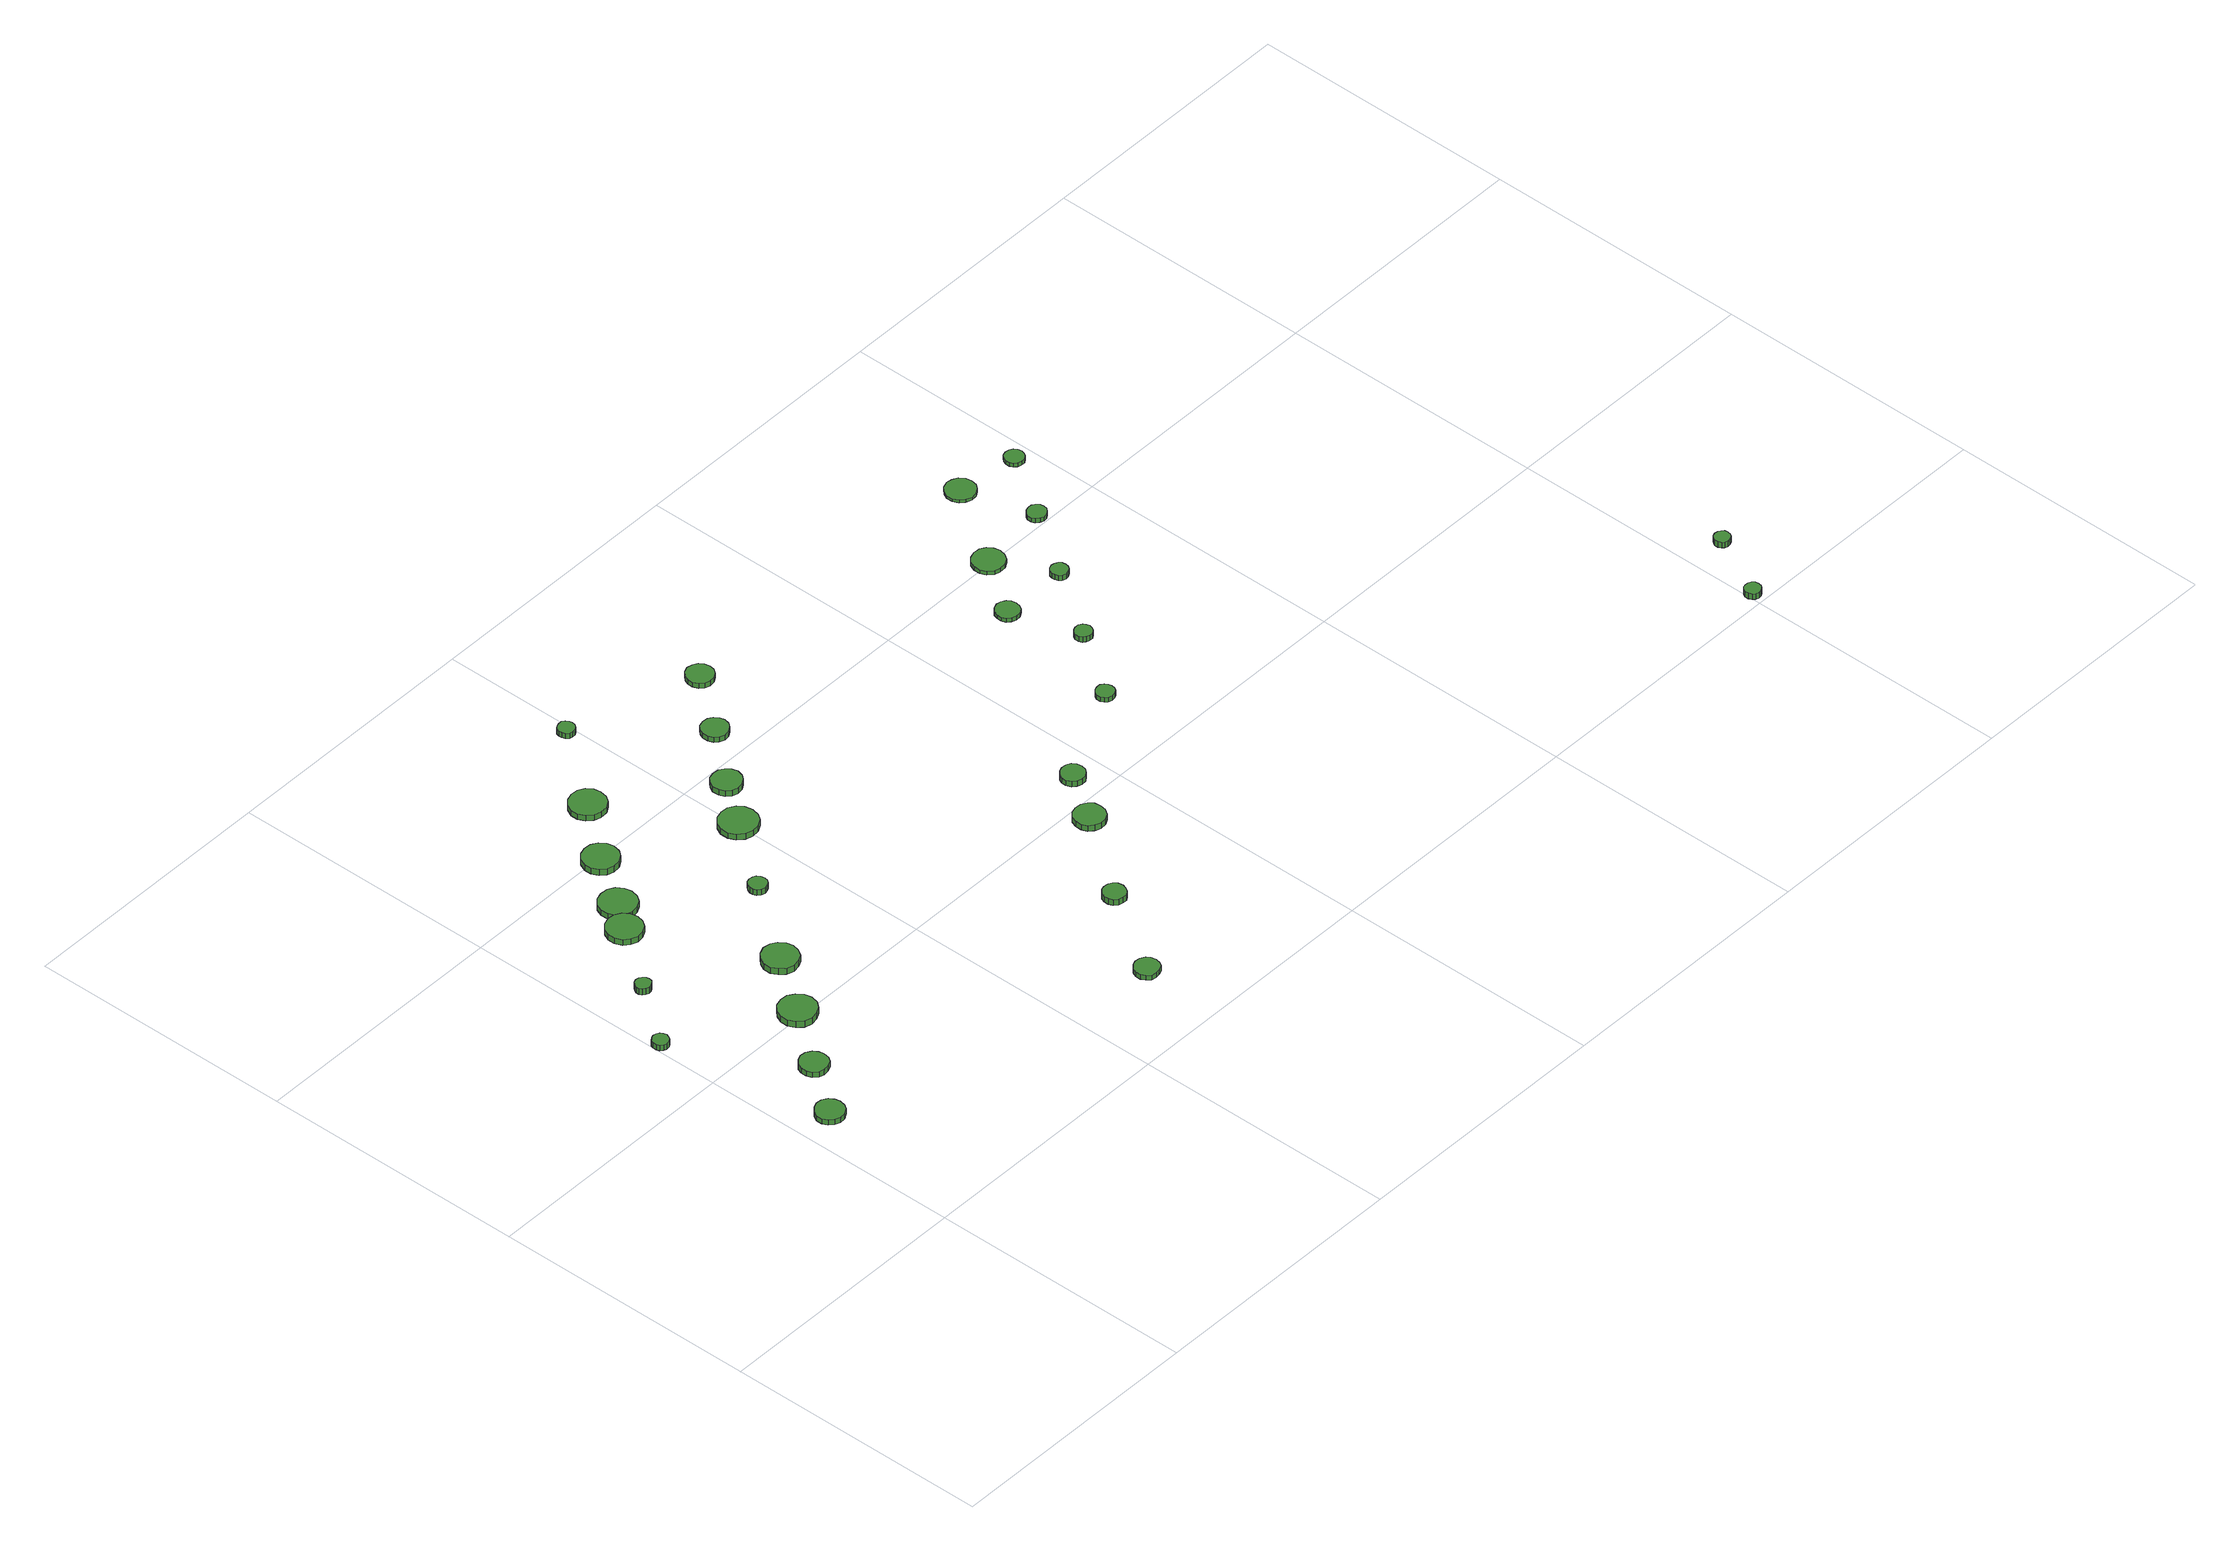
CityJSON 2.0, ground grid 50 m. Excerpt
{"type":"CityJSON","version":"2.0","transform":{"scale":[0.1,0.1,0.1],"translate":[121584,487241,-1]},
"CityObjects":{
"tree1":{"type":"SolitaryVegetationObject","attributes":{"function":"something"},"geometry":[{"type":"MultiSurface","lod":"1","boundaries":[[[0,1,2,3,4,5,6,7,8,9,10,11,12,13,14]],[[15,16,17,18,19,20,21,22,23,24,25,26,27,28,29]],[[0,29,28,1]],[[1,28,27,2]],[[2,27,26,3]],[[3,26,25,4]],[[4,25,24,5]],[[5,24,23,6]],[[6,23,22,7]],[[7,22,21,8]],[[8,21,20,9]],[[9,20,19,10]],[[10,19,18,11]],[[11,18,17,12]],[[12,17,16,13]],[[13,16,15,14]],[[14,15,29,0]]]}]},
"tree2":{"type":"SolitaryVegetationObject","attributes":{"function":"something"},"geometry":[{"type":"MultiSurface","lod":"1","boundaries":[[[30,31,32,33,34,35,36,37,38,39,40,41,42,43,44]],[[45,46,47,48,49,50,51,52,53,54,55,56,57,58,59]],[[30,59,58,31]],[[31,58,57,32]],[[32,57,56,33]],[[33,56,55,34]],[[34,55,54,35]],[[35,54,53,36]],[[36,53,52,37]],[[37,52,51,38]],[[38,51,50,39]],[[39,50,49,40]],[[40,49,48,41]],[[41,48,47,42]],[[42,47,46,43]],[[43,46,45,44]],[[44,45,59,30]]]}]},
"tree3":{"type":"SolitaryVegetationObject","attributes":{"function":"something"},"geometry":[{"type":"MultiSurface","lod":"1","boundaries":[[[60,61,62,63,64,65,66,67,68,69,70,71,72,73,74]],[[75,76,77,78,79,80,81,82,83,84,85,86,87,88,89]],[[60,89,88,61]],[[61,88,87,62]],[[62,87,86,63]],[[63,86,85,64]],[[64,85,84,65]],[[65,84,83,66]],[[66,83,82,67]],[[67,82,81,68]],[[68,81,80,69]],[[69,80,79,70]],[[70,79,78,71]],[[71,78,77,72]],[[72,77,76,73]],[[73,76,75,74]],[[74,75,89,60]]]}]},
"tree4":{"type":"SolitaryVegetationObject","attributes":{"function":"something"},"geometry":[{"type":"MultiSurface","lod":"1","boundaries":[[[90,91,92,93,94,95,96,97,98,99,100,101,102,103,104]],[[105,106,107,108,109,110,111,112,113,114,115,116,117,118,119]],[[90,119,118,91]],[[91,118,117,92]],[[92,117,116,93]],[[93,116,115,94]],[[94,115,114,95]],[[95,114,113,96]],[[96,113,112,97]],[[97,112,111,98]],[[98,111,110,99]],[[99,110,109,100]],[[100,109,108,101]],[[101,108,107,102]],[[102,107,106,103]],[[103,106,105,104]],[[104,105,119,90]]]}]},
"tree5":{"type":"SolitaryVegetationObject","attributes":{"function":"something"},"geometry":[{"type":"MultiSurface","lod":"1","boundaries":[[[120,121,122,123,124,125,126,127,128,129,130,131,132,133,134]],[[135,136,137,138,139,140,141,142,143,144,145,146,147,148,149]],[[120,149,148,121]],[[121,148,147,122]],[[122,147,146,123]],[[123,146,145,124]],[[124,145,144,125]],[[125,144,143,126]],[[126,143,142,127]],[[127,142,141,128]],[[128,141,140,129]],[[129,140,139,130]],[[130,139,138,131]],[[131,138,137,132]],[[132,137,136,133]],[[133,136,135,134]],[[134,135,149,120]]]}]},
"tree6":{"type":"SolitaryVegetationObject","attributes":{"function":"something"},"geometry":[{"type":"MultiSurface","lod":"1","boundaries":[[[150,151,152,153,154,155,156,157,158,159,160,161,162,163,164]],[[165,166,167,168,169,170,171,172,173,174,175,176,177,178,179]],[[150,179,178,151]],[[151,178,177,152]],[[152,177,176,153]],[[153,176,175,154]],[[154,175,174,155]],[[155,174,173,156]],[[156,173,172,157]],[[157,172,171,158]],[[158,171,170,159]],[[159,170,169,160]],[[160,169,168,161]],[[161,168,167,162]],[[162,167,166,163]],[[163,166,165,164]],[[164,165,179,150]]]}]},
"tree7":{"type":"SolitaryVegetationObject","attributes":{"function":"something"},"geometry":[{"type":"MultiSurface","lod":"1","boundaries":[[[180,181,182,183,184,185,186,187,188,189,190,191,192,193,194]],[[195,196,197,198,199,200,201,202,203,204,205,206,207,208,209]],[[180,209,208,181]],[[181,208,207,182]],[[182,207,206,183]],[[183,206,205,184]],[[184,205,204,185]],[[185,204,203,186]],[[186,203,202,187]],[[187,202,201,188]],[[188,201,200,189]],[[189,200,199,190]],[[190,199,198,191]],[[191,198,197,192]],[[192,197,196,193]],[[193,196,195,194]],[[194,195,209,180]]]}]},
"tree8":{"type":"SolitaryVegetationObject","attributes":{"function":"something"},"geometry":[{"type":"MultiSurface","lod":"1","boundaries":[[[210,211,212,213,214,215,216,217,218,219,220,221,222,223,224]],[[225,226,227,228,229,230,231,232,233,234,235,236,237,238,239]],[[210,239,238,211]],[[211,238,237,212]],[[212,237,236,213]],[[213,236,235,214]],[[214,235,234,215]],[[215,234,233,216]],[[216,233,232,217]],[[217,232,231,218]],[[218,231,230,219]],[[219,230,229,220]],[[220,229,228,221]],[[221,228,227,222]],[[222,227,226,223]],[[223,226,225,224]],[[224,225,239,210]]]}]},
"tree9":{"type":"SolitaryVegetationObject","attributes":{"function":"something"},"geometry":[{"type":"MultiSurface","lod":"1","boundaries":[[[240,241,242,243,244,245,246,247,248,249,250,251,252,253,254]],[[255,256,257,258,259,260,261,262,263,264,265,266,267,268,269]],[[240,269,268,241]],[[241,268,267,242]],[[242,267,266,243]],[[243,266,265,244]],[[244,265,264,245]],[[245,264,263,246]],[[246,263,262,247]],[[247,262,261,248]],[[248,261,260,249]],[[249,260,259,250]],[[250,259,258,251]],[[251,258,257,252]],[[252,257,256,253]],[[253,256,255,254]],[[254,255,269,240]]]}]},
"tree10":{"type":"SolitaryVegetationObject","attributes":{"function":"something"},"geometry":[{"type":"MultiSurface","lod":"1","boundaries":[[[270,271,272,273,274,275,276,277,278,279,280,281,282,283,284]],[[285,286,287,288,289,290,291,292,293,294,295,296,297,298,299]],[[270,299,298,271]],[[271,298,297,272]],[[272,297,296,273]],[[273,296,295,274]],[[274,295,294,275]],[[275,294,293,276]],[[276,293,292,277]],[[277,292,291,278]],[[278,291,290,279]],[[279,290,289,280]],[[280,289,288,281]],[[281,288,287,282]],[[282,287,286,283]],[[283,286,285,284]],[[284,285,299,270]]]}]},
"tree11":{"type":"SolitaryVegetationObject","attributes":{"function":"something"},"geometry":[{"type":"MultiSurface","lod":"1","boundaries":[[[300,301,302,303,304,305,306,307,308,309,310,311,312,313,314]],[[315,316,317,318,319,320,321,322,323,324,325,326,327,328,329]],[[300,329,328,301]],[[301,328,327,302]],[[302,327,326,303]],[[303,326,325,304]],[[304,325,324,305]],[[305,324,323,306]],[[306,323,322,307]],[[307,322,321,308]],[[308,321,320,309]],[[309,320,319,310]],[[310,319,318,311]],[[311,318,317,312]],[[312,317,316,313]],[[313,316,315,314]],[[314,315,329,300]]]}]},
"tree12":{"type":"SolitaryVegetationObject","attributes":{"function":"something"},"geometry":[{"type":"MultiSurface","lod":"1","boundaries":[[[330,331,332,333,334,335,336,337,338,339,340,341,342,343,344]],[[345,346,347,348,349,350,351,352,353,354,355,356,357,358,359]],[[330,359,358,331]],[[331,358,357,332]],[[332,357,356,333]],[[333,356,355,334]],[[334,355,354,335]],[[335,354,353,336]],[[336,353,352,337]],[[337,352,351,338]],[[338,351,350,339]],[[339,350,349,340]],[[340,349,348,341]],[[341,348,347,342]],[[342,347,346,343]],[[343,346,345,344]],[[344,345,359,330]]]}]},
"tree13":{"type":"SolitaryVegetationObject","attributes":{"function":"something"},"geometry":[{"type":"MultiSurface","lod":"1","boundaries":[[[360,361,362,363,364,365,366,367,368,369,370,371,372,373,374]],[[375,376,377,378,379,380,381,382,383,384,385,386,387,388,389]],[[360,389,388,361]],[[361,388,387,362]],[[362,387,386,363]],[[363,386,385,364]],[[364,385,384,365]],[[365,384,383,366]],[[366,383,382,367]],[[367,382,381,368]],[[368,381,380,369]],[[369,380,379,370]],[[370,379,378,371]],[[371,378,377,372]],[[372,377,376,373]],[[373,376,375,374]],[[374,375,389,360]]]}]},
"tree14":{"type":"SolitaryVegetationObject","attributes":{"function":"something"},"geometry":[{"type":"MultiSurface","lod":"1","boundaries":[[[390,391,392,393,394,395,396,397,398,399,400,401,402,403,404]],[[405,406,407,408,409,410,411,412,413,414,415,416,417,418,419]],[[390,419,418,391]],[[391,418,417,392]],[[392,417,416,393]],[[393,416,415,394]],[[394,415,414,395]],[[395,414,413,396]],[[396,413,412,397]],[[397,412,411,398]],[[398,411,410,399]],[[399,410,409,400]],[[400,409,408,401]],[[401,408,407,402]],[[402,407,406,403]],[[403,406,405,404]],[[404,405,419,390]]]}]},
"tree15":{"type":"SolitaryVegetationObject","attributes":{"function":"something"},"geometry":[{"type":"MultiSurface","lod":"1","boundaries":[[[420,421,422,423,424,425,426,427,428,429,430,431,432,433,434]],[[435,436,437,438,439,440,441,442,443,444,445,446,447,448,449]],[[420,449,448,421]],[[421,448,447,422]],[[422,447,446,423]],[[423,446,445,424]],[[424,445,444,425]],[[425,444,443,426]],[[426,443,442,427]],[[427,442,441,428]],[[428,441,440,429]],[[429,440,439,430]],[[430,439,438,431]],[[431,438,437,432]],[[432,437,436,433]],[[433,436,435,434]],[[434,435,449,420]]]}]},
"tree16":{"type":"SolitaryVegetationObject","attributes":{"function":"something"},"geometry":[{"type":"MultiSurface","lod":"1","boundaries":[[[450,451,452,453,454,455,456,457,458,459,460,461,462,463,464]],[[465,466,467,468,469,470,471,472,473,474,475,476,477,478,479]],[[450,479,478,451]],[[451,478,477,452]],[[452,477,476,453]],[[453,476,475,454]],[[454,475,474,455]],[[455,474,473,456]],[[456,473,472,457]],[[457,472,471,458]],[[458,471,470,459]],[[459,470,469,460]],[[460,469,468,461]],[[461,468,467,462]],[[462,467,466,463]],[[463,466,465,464]],[[464,465,479,450]]]}]},
"tree17":{"type":"SolitaryVegetationObject","attributes":{"function":"something"},"geometry":[{"type":"MultiSurface","lod":"1","boundaries":[[[480,481,482,483,484,485,486,487,488,489,490,491,492,493,494]],[[495,496,497,498,499,500,501,502,503,504,505,506,507,508,509]],[[480,509,508,481]],[[481,508,507,482]],[[482,507,506,483]],[[483,506,505,484]],[[484,505,504,485]],[[485,504,503,486]],[[486,503,502,487]],[[487,502,501,488]],[[488,501,500,489]],[[489,500,499,490]],[[490,499,498,491]],[[491,498,497,492]],[[492,497,496,493]],[[493,496,495,494]],[[494,495,509,480]]]}]},
"tree18":{"type":"SolitaryVegetationObject","attributes":{"function":"something"},"geometry":[{"type":"MultiSurface","lod":"1","boundaries":[[[510,511,512,513,514,515,516,517,518,519,520,521,522,523,524]],[[525,526,527,528,529,530,531,532,533,534,535,536,537,538,539]],[[510,539,538,511]],[[511,538,537,512]],[[512,537,536,513]],[[513,536,535,514]],[[514,535,534,515]],[[515,534,533,516]],[[516,533,532,517]],[[517,532,531,518]],[[518,531,530,519]],[[519,530,529,520]],[[520,529,528,521]],[[521,528,527,522]],[[522,527,526,523]],[[523,526,525,524]],[[524,525,539,510]]]}]},
"tree19":{"type":"SolitaryVegetationObject","attributes":{"function":"something"},"geometry":[{"type":"MultiSurface","lod":"1","boundaries":[[[540,541,542,543,544,545,546,547,548,549,550,551,552,553,554]],[[555,556,557,558,559,560,561,562,563,564,565,566,567,568,569]],[[540,569,568,541]],[[541,568,567,542]],[[542,567,566,543]],[[543,566,565,544]],[[544,565,564,545]],[[545,564,563,546]],[[546,563,562,547]],[[547,562,561,548]],[[548,561,560,549]],[[549,560,559,550]],[[550,559,558,551]],[[551,558,557,552]],[[552,557,556,553]],[[553,556,555,554]],[[554,555,569,540]]]}]},
"tree20":{"type":"SolitaryVegetationObject","attributes":{"function":"something"},"geometry":[{"type":"MultiSurface","lod":"1","boundaries":[[[570,571,572,573,574,575,576,577,578,579,580,581,582,583,584]],[[585,586,587,588,589,590,591,592,593,594,595,596,597,598,599]],[[570,599,598,571]],[[571,598,597,572]],[[572,597,596,573]],[[573,596,595,574]],[[574,595,594,575]],[[575,594,593,576]],[[576,593,592,577]],[[577,592,591,578]],[[578,591,590,579]],[[579,590,589,580]],[[580,589,588,581]],[[581,588,587,582]],[[582,587,586,583]],[[583,586,585,584]],[[584,585,599,570]]]}]},
"tree21":{"type":"SolitaryVegetationObject","attributes":{"function":"something"},"geometry":[{"type":"MultiSurface","lod":"1","boundaries":[[[600,601,602,603,604,605,606,607,608,609,610,611,612,613,614]],[[615,616,617,618,619,620,621,622,623,624,625,626,627,628,629]],[[600,629,628,601]],[[601,628,627,602]],[[602,627,626,603]],[[603,626,625,604]],[[604,625,624,605]],[[605,624,623,606]],[[606,623,622,607]],[[607,622,621,608]],[[608,621,620,609]],[[609,620,619,610]],[[610,619,618,611]],[[611,618,617,612]],[[612,617,616,613]],[[613,616,615,614]],[[614,615,629,600]]]}]},
"tree22":{"type":"SolitaryVegetationObject","attributes":{"function":"something"},"geometry":[{"type":"MultiSurface","lod":"1","boundaries":[[[630,631,632,633,634,635,636,637,638,639,640,641,642,643,644]],[[645,646,647,648,649,650,651,652,653,654,655,656,657,658,659]],[[630,659,658,631]],[[631,658,657,632]],[[632,657,656,633]],[[633,656,655,634]],[[634,655,654,635]],[[635,654,653,636]],[[636,653,652,637]],[[637,652,651,638]],[[638,651,650,639]],[[639,650,649,640]],[[640,649,648,641]],[[641,648,647,642]],[[642,647,646,643]],[[643,646,645,644]],[[644,645,659,630]]]}]},
"tree23":{"type":"SolitaryVegetationObject","attributes":{"function":"something"},"geometry":[{"type":"MultiSurface","lod":"1","boundaries":[[[660,661,662,663,664,665,666,667,668,669,670,671,672,673,674]],[[675,676,677,678,679,680,681,682,683,684,685,686,687,688,689]],[[660,689,688,661]],[[661,688,687,662]],[[662,687,686,663]],[[663,686,685,664]],[[664,685,684,665]],[[665,684,683,666]],[[666,683,682,667]],[[667,682,681,668]],[[668,681,680,669]],[[669,680,679,670]],[[670,679,678,671]],[[671,678,677,672]],[[672,677,676,673]],[[673,676,675,674]],[[674,675,689,660]]]}]},
"tree24":{"type":"SolitaryVegetationObject","attributes":{"function":"something"},"geometry":[{"type":"MultiSurface","lod":"1","boundaries":[[[690,691,692,693,694,695,696,697,698,699,700,701,702,703,704]],[[705,706,707,708,709,710,711,712,713,714,715,716,717,718,719]],[[690,719,718,691]],[[691,718,717,692]],[[692,717,716,693]],[[693,716,715,694]],[[694,715,714,695]],[[695,714,713,696]],[[696,713,712,697]],[[697,712,711,698]],[[698,711,710,699]],[[699,710,709,700]],[[700,709,708,701]],[[701,708,707,702]],[[702,707,706,703]],[[703,706,705,704]],[[704,705,719,690]]]}]},
"tree25":{"type":"SolitaryVegetationObject","attributes":{"function":"something"},"geometry":[{"type":"MultiSurface","lod":"1","boundaries":[[[720,721,722,723,724,725,726,727,728,729,730,731,732,733,734]],[[735,736,737,738,739,740,741,742,743,744,745,746,747,748,749]],[[720,749,748,721]],[[721,748,747,722]],[[722,747,746,723]],[[723,746,745,724]],[[724,745,744,725]],[[725,744,743,726]],[[726,743,742,727]],[[727,742,741,728]],[[728,741,740,729]],[[729,740,739,730]],[[730,739,738,731]],[[731,738,737,732]],[[732,737,736,733]],[[733,736,735,734]],[[734,735,749,720]]]}]},
"tree26":{"type":"SolitaryVegetationObject","attributes":{"function":"something"},"geometry":[{"type":"MultiSurface","lod":"1","boundaries":[[[750,751,752,753,754,755,756,757,758,759,760,761,762,763,764]],[[765,766,767,768,769,770,771,772,773,774,775,776,777,778,779]],[[750,779,778,751]],[[751,778,777,752]],[[752,777,776,753]],[[753,776,775,754]],[[754,775,774,755]],[[755,774,773,756]],[[756,773,772,757]],[[757,772,771,758]],[[758,771,770,759]],[[759,770,769,760]],[[760,769,768,761]],[[761,768,767,762]],[[762,767,766,763]],[[763,766,765,764]],[[764,765,779,750]]]}]},
"tree27":{"type":"SolitaryVegetationObject","attributes":{"function":"something"},"geometry":[{"type":"MultiSurface","lod":"1","boundaries":[[[780,781,782,783,784,785,786,787,788,789,790,791,792,793,794]],[[795,796,797,798,799,800,801,802,803,804,805,806,807,808,809]],[[780,809,808,781]],[[781,808,807,782]],[[782,807,806,783]],[[783,806,805,784]],[[784,805,804,785]],[[785,804,803,786]],[[786,803,802,787]],[[787,802,801,788]],[[788,801,800,789]],[[789,800,799,790]],[[790,799,798,791]],[[791,798,797,792]],[[792,797,796,793]],[[793,796,795,794]],[[794,795,809,780]]]}]},
"tree28":{"type":"SolitaryVegetationObject","attributes":{"function":"something"},"geometry":[{"type":"MultiSurface","lod":"1","boundaries":[[[810,811,812,813,814,815,816,817,818,819,820,821,822,823,824]],[[825,826,827,828,829,830,831,832,833,834,835,836,837,838,839]],[[810,839,838,811]],[[811,838,837,812]],[[812,837,836,813]],[[813,836,835,814]],[[814,835,834,815]],[[815,834,833,816]],[[816,833,832,817]],[[817,832,831,818]],[[818,831,830,819]],[[819,830,829,820]],[[820,829,828,821]],[[821,828,827,822]],[[822,827,826,823]],[[823,826,825,824]],[[824,825,839,810]]]}]},
"tree29":{"type":"SolitaryVegetationObject","attributes":{"function":"something"},"geometry":[{"type":"MultiSurface","lod":"1","boundaries":[[[840,841,842,843,844,845,846,847,848,849,850,851,852,853,854]],[[855,856,857,858,859,860,861,862,863,864,865,866,867,868,869]],[[840,869,868,841]],[[841,868,867,842]],[[842,867,866,843]],[[843,866,865,844]],[[844,865,864,845]],[[845,864,863,846]],[[846,863,862,847]],[[847,862,861,848]],[[848,861,860,849]],[[849,860,859,850]],[[850,859,858,851]],[[851,858,857,852]],[[852,857,856,853]],[[853,856,855,854]],[[854,855,869,840]]]}]},
"tree30":{"type":"SolitaryVegetationObject","attributes":{"function":"something"},"geometry":[{"type":"MultiSurface","lod":"1","boundaries":[[[870,871,872,873,874,875,876,877,878,879,880,881,882,883,884]],[[885,886,887,888,889,890,891,892,893,894,895,896,897,898,899]],[[870,899,898,871]],[[871,898,897,872]],[[872,897,896,873]],[[873,896,895,874]],[[874,895,894,875]],[[875,894,893,876]],[[876,893,892,877]],[[877,892,891,878]],[[878,891,890,879]],[[879,890,889,880]],[[880,889,888,881]],[[881,888,887,882]],[[882,887,886,883]],[[883,886,885,884]],[[884,885,899,870]]]}]}
},
"vertices":[
[94,307,17],[92,317,17],[86,326,17],[76,332,17],[65,333,17],[55,329,17],[47,322,17],[42,312,17],[42,301,17],[47,291,17],[55,284,17],[65,280,17],[76,281,17],[86,287,17],[92,296,17],[92,296,6],[86,287,6],[76,281,6],[65,280,6],[55,284,6],[47,291,6],[42,301,6],[42,312,6],[47,322,6],[55,329,6],[65,333,6],[76,332,6],[86,326,6],[92,317,6],[94,307,6],
[30,625,18],[28,631,18],[25,636,18],[20,639,18],[13,640,18],[8,638,18],[3,634,18],[1,628,18],[1,622,18],[3,616,18],[8,612,18],[13,610,18],[20,611,18],[25,614,18],[28,619,18],[28,619,6],[25,614,6],[20,611,6],[13,610,6],[8,612,6],[3,616,6],[1,622,6],[1,628,6],[3,634,6],[8,638,6],[13,640,6],[20,639,6],[25,636,6],[28,631,6],[30,625,6],
[164,403,17],[162,413,17],[156,422,17],[146,428,17],[135,429,17],[125,425,17],[117,418,17],[113,408,17],[113,397,17],[117,388,17],[125,380,17],[135,377,17],[146,378,17],[156,383,17],[162,392,17],[162,392,6],[156,383,6],[146,378,6],[135,377,6],[125,380,6],[117,388,6],[113,397,6],[113,408,6],[117,418,6],[125,425,6],[135,429,6],[146,428,6],[156,422,6],[162,413,6],[164,403,6],
[108,731,25],[107,737,25],[103,742,25],[98,745,25],[92,746,25],[86,744,25],[82,740,25],[79,734,25],[79,728,25],[82,723,25],[86,719,25],[92,717,25],[98,718,25],[103,721,25],[107,725,25],[107,725,12],[103,721,12],[98,718,12],[92,717,12],[86,719,12],[82,723,12],[79,728,12],[79,734,12],[82,740,12],[86,744,12],[92,746,12],[98,745,12],[103,742,12],[107,737,12],[108,731,12],
[253,508,19],[250,522,19],[241,533,19],[229,541,19],[215,542,19],[201,538,19],[191,528,19],[185,515,19],[185,501,19],[191,488,19],[201,478,19],[215,474,19],[229,476,19],[241,483,19],[250,494,19],[250,494,6],[241,483,6],[229,476,6],[215,474,6],[201,478,6],[191,488,6],[185,501,6],[185,515,6],[191,528,6],[201,538,6],[215,542,6],[229,541,6],[241,533,6],[250,522,6],[253,508,6],
[210,845,25],[207,859,25],[199,870,25],[187,877,25],[174,878,25],[161,874,25],[151,865,25],[145,852,25],[145,839,25],[151,826,25],[161,817,25],[174,813,25],[187,814,25],[199,821,25],[207,832,25],[207,832,13],[199,821,13],[187,814,13],[174,813,13],[161,817,13],[151,826,13],[145,839,13],[145,852,13],[151,865,13],[161,874,13],[174,878,13],[187,877,13],[199,870,13],[207,859,13],[210,845,13],
[324,610,24],[321,623,24],[313,634,24],[302,641,24],[288,643,24],[275,638,24],[265,629,24],[259,617,24],[259,603,24],[265,591,24],[275,581,24],[288,577,24],[302,579,24],[313,585,24],[321,597,24],[321,597,11],[313,585,11],[302,579,11],[288,577,11],[275,581,11],[265,591,11],[259,603,11],[259,617,11],[265,629,11],[275,638,11],[288,643,11],[302,641,11],[313,634,11],[321,623,11],[324,610,11],
[251,894,24],[248,908,24],[240,920,24],[228,927,24],[213,928,24],[200,924,24],[189,914,24],[184,901,24],[184,887,24],[189,874,24],[200,865,24],[213,860,24],[228,862,24],[240,869,24],[248,880,24],[248,880,12],[240,869,12],[228,862,12],[213,860,12],[200,865,12],[189,874,12],[184,887,12],[184,901,12],[189,914,12],[200,924,12],[213,928,12],[228,927,12],[240,920,12],[248,908,12],[251,894,12],
[318,992,20],[315,1005,20],[307,1016,20],[295,1023,20],[282,1024,20],[269,1020,20],[259,1011,20],[253,998,20],[253,985,20],[259,972,20],[269,963,20],[282,959,20],[295,960,20],[307,967,20],[315,978,20],[315,978,7],[307,967,7],[295,960,7],[282,959,7],[269,963,7],[259,972,7],[253,985,7],[253,998,7],[259,1011,7],[269,1020,7],[282,1024,7],[295,1023,7],[307,1016,7],[315,1005,7],[318,992,7],
[418,755,23],[417,762,23],[413,768,23],[407,771,23],[400,772,23],[393,770,23],[388,765,23],[385,758,23],[385,751,23],[388,745,23],[393,740,23],[400,738,23],[407,739,23],[413,742,23],[417,748,23],[417,748,11],[413,742,11],[407,739,11],[400,738,11],[393,740,11],[388,745,11],[385,751,11],[385,758,11],[388,765,11],[393,770,11],[400,772,11],[407,771,11],[413,768,11],[417,762,11],[418,755,11],
[404,1096,19],[402,1109,19],[394,1120,19],[382,1127,19],[368,1128,19],[355,1124,19],[345,1115,19],[339,1102,19],[339,1089,19],[345,1076,19],[355,1067,19],[368,1063,19],[382,1064,19],[394,1071,19],[402,1082,19],[402,1082,7],[394,1071,7],[382,1064,7],[368,1063,7],[355,1067,7],[345,1076,7],[339,1089,7],[339,1102,7],[345,1115,7],[355,1124,7],[368,1128,7],[382,1127,7],[394,1120,7],[402,1109,7],[404,1096,7],
[693,152,16],[691,162,16],[686,169,16],[677,174,16],[668,175,16],[659,172,16],[652,166,16],[648,157,16],[648,147,16],[652,139,16],[659,132,16],[668,130,16],[677,131,16],[686,135,16],[691,143,16],[691,143,6],[686,135,6],[677,131,6],[668,130,6],[659,132,6],[652,139,6],[648,147,6],[648,157,6],[652,166,6],[659,172,6],[668,175,6],[677,174,6],[686,169,6],[691,162,6],[693,152,6],
[535,883,18],[532,898,18],[524,909,18],[511,917,18],[497,918,18],[483,914,18],[472,904,18],[466,891,18],[466,876,18],[472,863,18],[483,853,18],[497,849,18],[511,850,18],[524,857,18],[532,869,18],[532,869,6],[524,857,6],[511,850,6],[497,849,6],[483,853,6],[472,863,6],[466,876,6],[466,891,6],[472,904,6],[483,914,6],[497,918,6],[511,917,6],[524,909,6],[532,898,6],[535,883,6],
[590,963,18],[587,974,18],[580,983,18],[571,989,18],[559,990,18],[548,987,18],[540,979,18],[535,969,18],[535,957,18],[540,947,18],[548,939,18],[559,936,18],[571,937,18],[580,943,18],[587,952,18],[587,952,6],[580,943,6],[571,937,6],[559,936,6],[548,939,6],[540,947,6],[535,957,6],[535,969,6],[540,979,6],[548,987,6],[559,990,6],[571,989,6],[580,983,6],[587,974,6],[590,963,6],
[502,1243,18],[501,1249,18],[497,1254,18],[492,1258,18],[485,1258,18],[479,1256,18],[474,1252,18],[472,1246,18],[472,1240,18],[474,1234,18],[479,1229,18],[485,1227,18],[492,1228,18],[497,1231,18],[501,1237,18],[501,1237,7],[497,1231,7],[492,1228,7],[485,1227,7],[479,1229,7],[474,1234,7],[472,1240,7],[472,1246,7],[474,1252,7],[479,1256,7],[485,1258,7],[492,1258,7],[497,1254,7],[501,1249,7],[502,1243,7],
[789,308,22],[787,317,22],[782,324,22],[775,328,22],[766,329,22],[758,327,22],[751,321,22],[748,313,22],[748,304,22],[751,296,22],[758,290,22],[766,288,22],[775,288,22],[782,293,22],[787,300,22],[787,300,10],[782,293,10],[775,288,10],[766,288,10],[758,290,10],[751,296,10],[748,304,10],[748,313,10],[751,321,10],[758,327,10],[766,329,10],[775,328,10],[782,324,10],[787,317,10],[789,308,10],
[671,1063,17],[669,1072,17],[663,1081,17],[654,1086,17],[644,1087,17],[634,1084,17],[627,1077,17],[623,1068,17],[623,1058,17],[627,1048,17],[634,1042,17],[644,1038,17],[654,1039,17],[663,1045,17],[669,1053,17],[669,1053,6],[663,1045,6],[654,1039,6],[644,1038,6],[634,1042,6],[627,1048,6],[623,1058,6],[623,1068,6],[627,1077,6],[634,1084,6],[644,1087,6],[654,1086,6],[663,1081,6],[669,1072,6],[671,1063,6],
[910,462,23],[908,474,23],[901,483,23],[891,489,23],[879,490,23],[868,487,23],[859,479,23],[855,468,23],[855,456,23],[859,446,23],[868,438,23],[879,434,23],[891,435,23],[901,441,23],[908,451,23],[908,451,11],[901,441,11],[891,435,11],[879,434,11],[868,438,11],[859,446,11],[855,456,11],[855,468,11],[859,479,11],[868,487,11],[879,490,11],[891,489,11],[901,483,11],[908,474,11],[910,462,11],
[754,1168,17],[752,1178,17],[746,1186,17],[737,1191,17],[726,1193,17],[716,1189,17],[709,1182,17],[705,1173,17],[705,1163,17],[709,1153,17],[716,1146,17],[726,1143,17],[737,1144,17],[746,1149,17],[752,1158,17],[752,1158,7],[746,1149,7],[737,1144,7],[726,1143,7],[716,1146,7],[709,1153,7],[705,1163,7],[705,1173,7],[709,1182,7],[716,1189,7],[726,1193,7],[737,1191,7],[746,1186,7],[752,1178,7],[754,1168,7],
[968,554,17],[966,563,17],[961,571,17],[953,575,17],[944,576,17],[935,573,17],[928,567,17],[924,559,17],[924,550,17],[928,541,17],[935,535,17],[944,532,17],[953,533,17],[961,538,17],[966,545,17],[966,545,6],[961,538,6],[953,533,6],[944,532,6],[935,535,6],[928,541,6],[924,550,6],[924,559,6],[928,567,6],[935,573,6],[944,576,6],[953,575,6],[961,571,6],[966,563,6],[968,554,6],
[1148,648,16],[1147,654,16],[1143,660,16],[1137,664,16],[1130,664,16],[1123,662,16],[1118,657,16],[1115,651,16],[1115,644,16],[1118,638,16],[1123,633,16],[1130,631,16],[1137,632,16],[1143,635,16],[1147,641,16],[1147,641,6],[1143,635,6],[1137,632,6],[1130,631,6],[1123,633,6],[1118,638,6],[1115,644,6],[1115,651,6],[1118,657,6],[1123,662,6],[1130,664,6],[1137,664,6],[1143,660,6],[1147,654,6],[1148,648,6],
[1200,899,14],[1198,908,14],[1193,915,14],[1185,920,14],[1176,921,14],[1167,918,14],[1160,912,14],[1157,903,14],[1157,894,14],[1160,886,14],[1167,880,14],[1176,877,14],[1185,878,14],[1193,883,14],[1198,890,14],[1198,890,6],[1193,883,6],[1185,878,6],[1176,877,6],[1167,880,6],[1160,886,6],[1157,894,6],[1157,903,6],[1160,912,6],[1167,918,6],[1176,921,6],[1185,920,6],[1193,915,6],[1198,908,6],[1200,899,6],
[1234,771,17],[1232,777,17],[1229,782,17],[1223,786,17],[1216,786,17],[1210,784,17],[1205,780,17],[1202,774,17],[1202,767,17],[1205,761,17],[1210,757,17],[1216,755,17],[1223,755,17],[1229,759,17],[1232,764,17],[1232,764,6],[1229,759,6],[1223,755,6],[1216,755,6],[1210,757,6],[1205,761,6],[1202,767,6],[1202,774,6],[1205,780,6],[1210,784,6],[1216,786,6],[1223,786,6],[1229,782,6],[1232,777,6],[1234,771,6],
[1279,1003,14],[1276,1015,14],[1269,1025,14],[1259,1031,14],[1246,1032,14],[1235,1028,14],[1226,1020,14],[1221,1009,14],[1221,997,14],[1226,986,14],[1235,977,14],[1246,974,14],[1259,975,14],[1269,981,14],[1276,991,14],[1276,991,6],[1269,981,6],[1259,975,6],[1246,974,6],[1235,977,6],[1226,986,6],[1221,997,6],[1221,1009,6],[1226,1020,6],[1235,1028,6],[1246,1032,6],[1259,1031,6],[1269,1025,6],[1276,1015,6],[1279,1003,6],
[1321,899,17],[1320,906,17],[1316,911,17],[1310,914,17],[1304,915,17],[1297,913,17],[1292,908,17],[1290,902,17],[1290,896,17],[1292,890,17],[1297,885,17],[1304,883,17],[1310,884,17],[1316,887,17],[1320,893,17],[1320,893,6],[1316,887,6],[1310,884,6],[1304,883,6],[1297,885,6],[1292,890,6],[1290,896,6],[1290,902,6],[1292,908,6],[1297,913,6],[1304,915,6],[1310,914,6],[1316,911,6],[1320,906,6],[1321,899,6],
[1406,1021,15],[1405,1028,15],[1400,1034,15],[1394,1038,15],[1387,1038,15],[1380,1036,15],[1374,1031,15],[1371,1025,15],[1371,1017,15],[1374,1011,15],[1380,1006,15],[1387,1003,15],[1394,1004,15],[1400,1008,15],[1405,1014,15],[1405,1014,6],[1400,1008,6],[1394,1004,6],[1387,1003,6],[1380,1006,6],[1374,1011,6],[1371,1017,6],[1371,1025,6],[1374,1031,6],[1380,1036,6],[1387,1038,6],[1394,1038,6],[1400,1034,6],[1405,1028,6],[1406,1021,6],
[1377,1151,13],[1375,1162,13],[1368,1172,13],[1358,1177,13],[1347,1179,13],[1336,1175,13],[1328,1167,13],[1323,1157,13],[1323,1146,13],[1328,1135,13],[1336,1128,13],[1347,1124,13],[1358,1125,13],[1368,1131,13],[1375,1140,13],[1375,1140,7],[1368,1131,7],[1358,1125,7],[1347,1124,7],[1336,1128,7],[1328,1135,7],[1323,1146,7],[1323,1157,7],[1328,1167,7],[1336,1175,7],[1347,1179,7],[1358,1177,7],[1368,1172,7],[1375,1162,7],[1377,1151,7],
[1484,1137,15],[1482,1144,15],[1478,1150,15],[1472,1154,15],[1464,1155,15],[1457,1153,15],[1452,1148,15],[1449,1141,15],[1449,1133,15],[1452,1127,15],[1457,1122,15],[1464,1120,15],[1472,1120,15],[1478,1124,15],[1482,1130,15],[1482,1130,7],[1478,1124,7],[1472,1120,7],[1464,1120,7],[1457,1122,7],[1452,1127,7],[1449,1133,7],[1449,1141,7],[1452,1148,7],[1457,1153,7],[1464,1155,7],[1472,1154,7],[1478,1150,7],[1482,1144,7],[1484,1137,7],
[2023,22,21],[2022,28,21],[2018,33,21],[2013,36,21],[2007,36,21],[2001,35,21],[1997,31,21],[1994,25,21],[1994,19,21],[1997,13,21],[2001,9,21],[2007,7,21],[2013,8,21],[2018,11,21],[2022,16,21],[2022,16,9],[2018,11,9],[2013,8,9],[2007,7,9],[2001,9,9],[1997,13,9],[1994,19,9],[1994,25,9],[1997,31,9],[2001,35,9],[2007,36,9],[2013,36,9],[2018,33,9],[2022,28,9],[2023,22,9],
[2083,141,23],[2082,147,23],[2078,151,23],[2073,154,23],[2067,155,23],[2061,153,23],[2057,149,23],[2054,144,23],[2054,138,23],[2057,132,23],[2061,128,23],[2067,126,23],[2073,127,23],[2078,130,23],[2082,135,23],[2082,135,11],[2078,130,11],[2073,127,11],[2067,126,11],[2061,128,11],[2057,132,11],[2054,138,11],[2054,144,11],[2057,149,11],[2061,153,11],[2067,155,11],[2073,154,11],[2078,151,11],[2082,147,11],[2083,141,11]
]}
